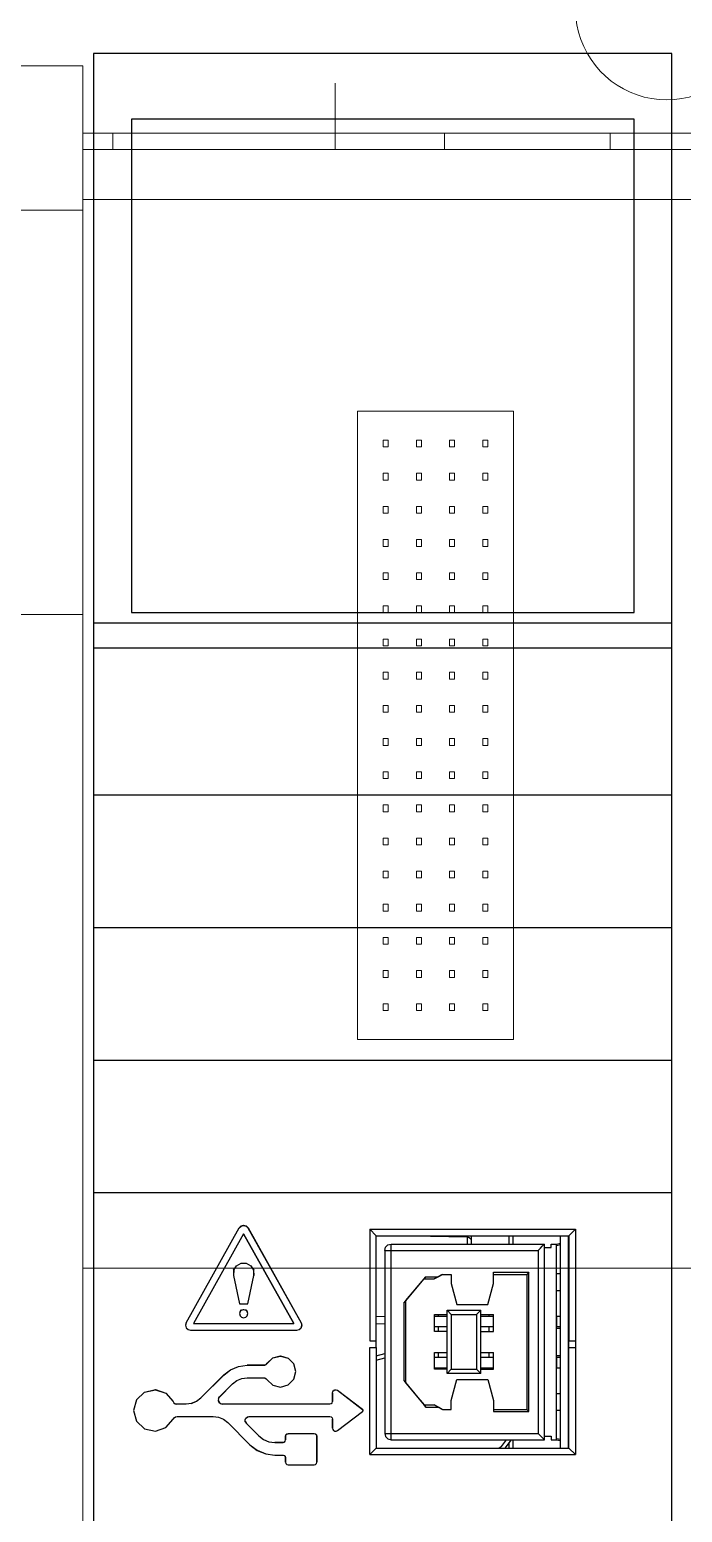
# Model space of a CAD drawing. Header units: millimetres. Extents: x 0 to 3780, y 0 to 2673.
# Drawn here: x 1346 to 1385.4, y 608.8 to 698.3 of the extents above; entities that cross this region are included whole.
import ezdxf

# ---------------------------------------------------------------- set-up
doc = ezdxf.new("R2010")
doc.units = ezdxf.units.MM
for name, color, linetype, lineweight in [('AM_0', 7, 'Continuous', 5), ('AM_9', 6, 'Continuous', 5), ('EPLAN102', 7, 'Continuous', 5)]:
    doc.layers.add(name, color=color, linetype=linetype, lineweight=lineweight)

msp = doc.modelspace()

# ---------------------------------------------------------------- linework, layer by layer
at = {"layer": 'AM_0'}
for p, q in [((1349.234, 696.08), (1339.334, 696.08)), ((1349.234, 550.8), (1349.234, 696.08)), ((1364.434, 695.03), (1364.434, 692.03)), ((1349.234, 692.03), (1524.584, 692.03)), ((1349.234, 691.03), (1524.584, 691.03)), ((1524.584, 688.02), (1349.234, 688.02)), ((1349.234, 687.38), (1339.334, 687.38)), ((1375.191, 675.245), (1365.791, 675.245)), ((1365.791, 675.245), (1365.791, 637.345)), ((1375.191, 637.345), (1375.191, 675.245)), ((1367.641, 673.5), (1367.341, 673.5)), ((1367.341, 673.5), (1367.341, 673.09)), ((1367.341, 673.09), (1367.641, 673.09)), ((1367.641, 673.09), (1367.641, 673.5)), ((1369.341, 673.5), (1369.341, 673.09)), ((1369.641, 673.5), (1369.341, 673.5)), ((1369.341, 673.09), (1369.641, 673.09)), ((1369.641, 673.09), (1369.641, 673.5)), ((1371.641, 673.5), (1371.341, 673.5)), ((1371.341, 673.5), (1371.341, 673.09)), ((1371.341, 673.09), (1371.641, 673.09)), ((1371.641, 673.09), (1371.641, 673.5)), ((1373.341, 673.5), (1373.341, 673.09)), ((1373.641, 673.5), (1373.341, 673.5)), ((1373.341, 673.09), (1373.641, 673.09)), ((1373.641, 673.09), (1373.641, 673.5)), ((1367.641, 671.5), (1367.341, 671.5)), ((1367.341, 671.5), (1367.341, 671.09)), ((1367.341, 671.09), (1367.641, 671.09)), ((1367.641, 671.09), (1367.641, 671.5)), ((1369.341, 671.5), (1369.341, 671.09)), ((1369.641, 671.5), (1369.341, 671.5)), ((1369.341, 671.09), (1369.641, 671.09)), ((1369.641, 671.09), (1369.641, 671.5)), ((1371.641, 671.5), (1371.341, 671.5)), ((1371.341, 671.5), (1371.341, 671.09)), ((1371.341, 671.09), (1371.641, 671.09)), ((1371.641, 671.09), (1371.641, 671.5)), ((1373.341, 671.5), (1373.341, 671.09)), ((1373.641, 671.5), (1373.341, 671.5)), ((1373.341, 671.09), (1373.641, 671.09)), ((1373.641, 671.09), (1373.641, 671.5)), ((1367.641, 669.5), (1367.341, 669.5)), ((1367.341, 669.5), (1367.341, 669.09)), ((1367.341, 669.09), (1367.641, 669.09)), ((1367.641, 669.09), (1367.641, 669.5)), ((1369.341, 669.5), (1369.341, 669.09)), ((1369.641, 669.5), (1369.341, 669.5)), ((1369.341, 669.09), (1369.641, 669.09)), ((1369.641, 669.09), (1369.641, 669.5)), ((1371.641, 669.5), (1371.341, 669.5)), ((1371.341, 669.5), (1371.341, 669.09)), ((1371.341, 669.09), (1371.641, 669.09)), ((1371.641, 669.09), (1371.641, 669.5)), ((1373.341, 669.5), (1373.341, 669.09)), ((1373.641, 669.5), (1373.341, 669.5)), ((1373.341, 669.09), (1373.641, 669.09)), ((1373.641, 669.09), (1373.641, 669.5)), ((1367.641, 667.5), (1367.341, 667.5)), ((1367.341, 667.5), (1367.341, 667.09)), ((1367.641, 667.09), (1367.641, 667.5)), ((1369.341, 667.5), (1369.341, 667.09)), ((1369.641, 667.5), (1369.341, 667.5)), ((1369.641, 667.09), (1369.641, 667.5)), ((1371.641, 667.5), (1371.341, 667.5)), ((1371.341, 667.5), (1371.341, 667.09)), ((1371.641, 667.09), (1371.641, 667.5)), ((1373.341, 667.5), (1373.341, 667.09)), ((1373.641, 667.5), (1373.341, 667.5)), ((1373.641, 667.09), (1373.641, 667.5)), ((1367.341, 667.09), (1367.641, 667.09)), ((1369.341, 667.09), (1369.641, 667.09)), ((1371.341, 667.09), (1371.641, 667.09)), ((1373.341, 667.09), (1373.641, 667.09)), ((1367.641, 665.5), (1367.341, 665.5)), ((1367.341, 665.5), (1367.341, 665.09)), ((1367.641, 665.09), (1367.641, 665.5)), ((1369.341, 665.5), (1369.341, 665.09)), ((1369.641, 665.5), (1369.341, 665.5)), ((1369.641, 665.09), (1369.641, 665.5)), ((1371.641, 665.5), (1371.341, 665.5)), ((1371.341, 665.5), (1371.341, 665.09)), ((1371.641, 665.09), (1371.641, 665.5)), ((1373.341, 665.5), (1373.341, 665.09)), ((1373.641, 665.5), (1373.341, 665.5)), ((1373.641, 665.09), (1373.641, 665.5)), ((1367.341, 665.09), (1367.641, 665.09)), ((1369.341, 665.09), (1369.641, 665.09)), ((1371.341, 665.09), (1371.641, 665.09)), ((1373.341, 665.09), (1373.641, 665.09)), ((1339.334, 662.99), (1349.234, 662.99)), ((1367.641, 663.5), (1367.341, 663.5)), ((1367.341, 663.5), (1367.341, 663.09)), ((1367.341, 663.09), (1367.641, 663.09)), ((1367.641, 663.09), (1367.641, 663.5)), ((1369.341, 663.5), (1369.341, 663.09)), ((1369.641, 663.5), (1369.341, 663.5)), ((1369.341, 663.09), (1369.641, 663.09)), ((1369.641, 663.09), (1369.641, 663.5)), ((1371.641, 663.5), (1371.341, 663.5)), ((1371.341, 663.5), (1371.341, 663.09)), ((1371.341, 663.09), (1371.641, 663.09)), ((1371.641, 663.09), (1371.641, 663.5)), ((1373.341, 663.5), (1373.341, 663.09)), ((1373.641, 663.5), (1373.341, 663.5)), ((1373.341, 663.09), (1373.641, 663.09)), ((1373.641, 663.09), (1373.641, 663.5)), ((1367.641, 661.5), (1367.341, 661.5)), ((1367.341, 661.5), (1367.341, 661.09)), ((1367.341, 661.09), (1367.641, 661.09)), ((1367.641, 661.09), (1367.641, 661.5)), ((1369.341, 661.5), (1369.341, 661.09)), ((1369.641, 661.5), (1369.341, 661.5)), ((1369.341, 661.09), (1369.641, 661.09)), ((1369.641, 661.09), (1369.641, 661.5)), ((1371.641, 661.5), (1371.341, 661.5)), ((1371.341, 661.5), (1371.341, 661.09)), ((1371.341, 661.09), (1371.641, 661.09)), ((1371.641, 661.09), (1371.641, 661.5)), ((1373.341, 661.5), (1373.341, 661.09)), ((1373.641, 661.5), (1373.341, 661.5)), ((1373.341, 661.09), (1373.641, 661.09)), ((1373.641, 661.09), (1373.641, 661.5)), ((1367.641, 659.5), (1367.341, 659.5)), ((1367.341, 659.5), (1367.341, 659.09)), ((1367.641, 659.09), (1367.641, 659.5)), ((1369.341, 659.5), (1369.341, 659.09)), ((1369.641, 659.5), (1369.341, 659.5)), ((1369.641, 659.09), (1369.641, 659.5)), ((1371.641, 659.5), (1371.341, 659.5)), ((1371.341, 659.5), (1371.341, 659.09)), ((1371.641, 659.09), (1371.641, 659.5)), ((1373.341, 659.5), (1373.341, 659.09)), ((1373.641, 659.5), (1373.341, 659.5)), ((1373.641, 659.09), (1373.641, 659.5)), ((1367.341, 659.09), (1367.641, 659.09)), ((1369.341, 659.09), (1369.641, 659.09)), ((1371.341, 659.09), (1371.641, 659.09)), ((1373.341, 659.09), (1373.641, 659.09)), ((1367.641, 657.5), (1367.341, 657.5)), ((1367.341, 657.5), (1367.341, 657.09)), ((1367.641, 657.09), (1367.641, 657.5)), ((1369.341, 657.5), (1369.341, 657.09)), ((1369.641, 657.5), (1369.341, 657.5)), ((1369.641, 657.09), (1369.641, 657.5)), ((1371.641, 657.5), (1371.341, 657.5)), ((1371.341, 657.5), (1371.341, 657.09)), ((1371.641, 657.09), (1371.641, 657.5)), ((1373.341, 657.5), (1373.341, 657.09)), ((1373.641, 657.5), (1373.341, 657.5)), ((1373.641, 657.09), (1373.641, 657.5)), ((1367.341, 657.09), (1367.641, 657.09)), ((1369.341, 657.09), (1369.641, 657.09)), ((1371.341, 657.09), (1371.641, 657.09)), ((1373.341, 657.09), (1373.641, 657.09)), ((1367.641, 655.5), (1367.341, 655.5)), ((1367.341, 655.5), (1367.341, 655.09)), ((1367.341, 655.09), (1367.641, 655.09)), ((1367.641, 655.09), (1367.641, 655.5)), ((1369.341, 655.5), (1369.341, 655.09)), ((1369.641, 655.5), (1369.341, 655.5)), ((1369.341, 655.09), (1369.641, 655.09)), ((1369.641, 655.09), (1369.641, 655.5)), ((1371.641, 655.5), (1371.341, 655.5)), ((1371.341, 655.5), (1371.341, 655.09)), ((1371.341, 655.09), (1371.641, 655.09)), ((1371.641, 655.09), (1371.641, 655.5)), ((1373.341, 655.5), (1373.341, 655.09)), ((1373.641, 655.5), (1373.341, 655.5)), ((1373.341, 655.09), (1373.641, 655.09)), ((1373.641, 655.09), (1373.641, 655.5)), ((1367.641, 653.5), (1367.341, 653.5)), ((1367.341, 653.5), (1367.341, 653.09)), ((1367.341, 653.09), (1367.641, 653.09)), ((1367.641, 653.09), (1367.641, 653.5)), ((1369.341, 653.5), (1369.341, 653.09)), ((1369.641, 653.5), (1369.341, 653.5)), ((1369.341, 653.09), (1369.641, 653.09)), ((1369.641, 653.09), (1369.641, 653.5)), ((1371.641, 653.5), (1371.341, 653.5)), ((1371.341, 653.5), (1371.341, 653.09)), ((1371.341, 653.09), (1371.641, 653.09)), ((1371.641, 653.09), (1371.641, 653.5)), ((1373.341, 653.5), (1373.341, 653.09)), ((1373.641, 653.5), (1373.341, 653.5)), ((1373.341, 653.09), (1373.641, 653.09)), ((1373.641, 653.09), (1373.641, 653.5)), ((1367.641, 651.5), (1367.341, 651.5)), ((1367.341, 651.5), (1367.341, 651.09)), ((1367.641, 651.09), (1367.641, 651.5)), ((1369.341, 651.5), (1369.341, 651.09)), ((1369.641, 651.5), (1369.341, 651.5)), ((1369.641, 651.09), (1369.641, 651.5)), ((1371.641, 651.5), (1371.341, 651.5)), ((1371.341, 651.5), (1371.341, 651.09)), ((1371.641, 651.09), (1371.641, 651.5)), ((1373.341, 651.5), (1373.341, 651.09)), ((1373.641, 651.5), (1373.341, 651.5)), ((1373.641, 651.09), (1373.641, 651.5)), ((1367.341, 651.09), (1367.641, 651.09)), ((1369.341, 651.09), (1369.641, 651.09)), ((1371.341, 651.09), (1371.641, 651.09)), ((1373.341, 651.09), (1373.641, 651.09)), ((1367.641, 649.5), (1367.341, 649.5)), ((1367.341, 649.5), (1367.341, 649.09)), ((1367.641, 649.09), (1367.641, 649.5)), ((1369.341, 649.5), (1369.341, 649.09)), ((1369.641, 649.5), (1369.341, 649.5)), ((1369.641, 649.09), (1369.641, 649.5)), ((1371.641, 649.5), (1371.341, 649.5)), ((1371.341, 649.5), (1371.341, 649.09)), ((1371.641, 649.09), (1371.641, 649.5)), ((1373.341, 649.5), (1373.341, 649.09)), ((1373.641, 649.5), (1373.341, 649.5)), ((1373.641, 649.09), (1373.641, 649.5)), ((1367.341, 649.09), (1367.641, 649.09)), ((1369.341, 649.09), (1369.641, 649.09)), ((1371.341, 649.09), (1371.641, 649.09)), ((1373.341, 649.09), (1373.641, 649.09)), ((1367.641, 647.5), (1367.341, 647.5)), ((1367.341, 647.5), (1367.341, 647.09)), ((1367.341, 647.09), (1367.641, 647.09)), ((1367.641, 647.09), (1367.641, 647.5)), ((1369.341, 647.5), (1369.341, 647.09)), ((1369.641, 647.5), (1369.341, 647.5)), ((1369.341, 647.09), (1369.641, 647.09)), ((1369.641, 647.09), (1369.641, 647.5)), ((1371.641, 647.5), (1371.341, 647.5)), ((1371.341, 647.5), (1371.341, 647.09)), ((1371.341, 647.09), (1371.641, 647.09)), ((1371.641, 647.09), (1371.641, 647.5)), ((1373.341, 647.5), (1373.341, 647.09)), ((1373.641, 647.5), (1373.341, 647.5)), ((1373.341, 647.09), (1373.641, 647.09)), ((1373.641, 647.09), (1373.641, 647.5)), ((1367.641, 645.5), (1367.341, 645.5)), ((1367.341, 645.5), (1367.341, 645.09)), ((1367.341, 645.09), (1367.641, 645.09)), ((1367.641, 645.09), (1367.641, 645.5)), ((1369.341, 645.5), (1369.341, 645.09)), ((1369.641, 645.5), (1369.341, 645.5)), ((1369.341, 645.09), (1369.641, 645.09)), ((1369.641, 645.09), (1369.641, 645.5)), ((1371.641, 645.5), (1371.341, 645.5)), ((1371.341, 645.5), (1371.341, 645.09)), ((1371.341, 645.09), (1371.641, 645.09)), ((1371.641, 645.09), (1371.641, 645.5)), ((1373.341, 645.5), (1373.341, 645.09)), ((1373.641, 645.5), (1373.341, 645.5)), ((1373.341, 645.09), (1373.641, 645.09)), ((1373.641, 645.09), (1373.641, 645.5)), ((1367.641, 643.5), (1367.341, 643.5)), ((1367.341, 643.5), (1367.341, 643.09)), ((1367.641, 643.09), (1367.641, 643.5)), ((1369.341, 643.5), (1369.341, 643.09)), ((1369.641, 643.5), (1369.341, 643.5)), ((1369.641, 643.09), (1369.641, 643.5)), ((1371.641, 643.5), (1371.341, 643.5)), ((1371.341, 643.5), (1371.341, 643.09)), ((1371.641, 643.09), (1371.641, 643.5)), ((1373.341, 643.5), (1373.341, 643.09)), ((1373.641, 643.5), (1373.341, 643.5)), ((1373.641, 643.09), (1373.641, 643.5)), ((1367.341, 643.09), (1367.641, 643.09)), ((1369.341, 643.09), (1369.641, 643.09)), ((1371.341, 643.09), (1371.641, 643.09)), ((1373.341, 643.09), (1373.641, 643.09)), ((1367.641, 641.5), (1367.341, 641.5)), ((1367.341, 641.5), (1367.341, 641.09)), ((1367.641, 641.09), (1367.641, 641.5)), ((1369.341, 641.5), (1369.341, 641.09)), ((1369.641, 641.5), (1369.341, 641.5)), ((1369.641, 641.09), (1369.641, 641.5)), ((1371.341, 641.5), (1371.341, 641.09)), ((1371.641, 641.5), (1371.341, 641.5)), ((1371.641, 641.09), (1371.641, 641.5)), ((1373.641, 641.5), (1373.341, 641.5)), ((1373.341, 641.5), (1373.341, 641.09)), ((1373.641, 641.09), (1373.641, 641.5)), ((1367.341, 641.09), (1367.641, 641.09)), ((1369.341, 641.09), (1369.641, 641.09)), ((1371.341, 641.09), (1371.641, 641.09)), ((1373.341, 641.09), (1373.641, 641.09)), ((1367.341, 639.5), (1367.341, 639.09)), ((1367.641, 639.5), (1367.341, 639.5)), ((1367.341, 639.09), (1367.641, 639.09)), ((1367.641, 639.09), (1367.641, 639.5)), ((1369.641, 639.5), (1369.341, 639.5)), ((1369.341, 639.5), (1369.341, 639.09)), ((1369.341, 639.09), (1369.641, 639.09)), ((1369.641, 639.09), (1369.641, 639.5)), ((1371.341, 639.5), (1371.341, 639.09)), ((1371.641, 639.5), (1371.341, 639.5)), ((1371.341, 639.09), (1371.641, 639.09)), ((1371.641, 639.09), (1371.641, 639.5)), ((1373.341, 639.5), (1373.341, 639.09)), ((1373.641, 639.5), (1373.341, 639.5)), ((1373.341, 639.09), (1373.641, 639.09)), ((1373.641, 639.09), (1373.641, 639.5)), ((1365.791, 637.345), (1375.191, 637.345)), ((1349.234, 623.55), (1524.584, 623.55))]:
    msp.add_line(p, q, dxfattribs=at)
msp.add_arc((1384.434, 699.53), 5.5, 120, 60, dxfattribs=at)
at = {"layer": 'AM_9', "ltscale": 2}
for p, q in [((1351.034, 691.03), (1351.034, 692.03)), ((1364.434, 692.03), (1364.434, 691.03)), ((1371.034, 691.03), (1371.034, 692.03)), ((1381.034, 691.03), (1381.034, 692.03))]:
    msp.add_line(p, q, dxfattribs=at)
at = {"layer": 'EPLAN102', "lineweight": 25, "ltscale": 36}
for p, q in [((1349.877, 662.479), (1384.753, 662.479)), ((1349.877, 660.979), (1384.753, 660.979)), ((1349.877, 652.109), (1384.753, 652.109)), ((1349.877, 644.109), (1384.753, 644.109)), ((1349.877, 636.109), (1384.753, 636.109)), ((1349.877, 628.109), (1384.753, 628.109)), ((1358.77, 626.097), (1358.924, 626.139)), ((1358.772, 626.093), (1358.924, 626.135)), ((1358.924, 626.139), (1359.078, 626.097)), ((1358.924, 626.135), (1359.075, 626.093)), ((1355.462, 620.255), (1358.662, 625.981)), ((1358.662, 625.981), (1358.772, 626.093)), ((1359.075, 626.093), (1359.185, 625.981)), ((1359.078, 626.097), (1359.189, 625.983)), ((1359.189, 625.983), (1362.389, 620.257)), ((1366.527, 625.905), (1366.527, 619.172)), ((1369.091, 625.511), (1372.411, 625.437)), ((1372.411, 625.437), (1372.411, 625.006)), ((1372.532, 625.404), (1372.62, 625.322)), ((1372.62, 625.322), (1372.652, 625.212)), ((1374.911, 625.511), (1374.911, 625.005)), ((1375.152, 625.511), (1375.152, 625.005)), ((1375.152, 625.511), (1375.152, 625.005)), ((1378.486, 625.512), (1378.486, 612.698)), ((1378.534, 625.512), (1378.927, 625.905)), ((1378.927, 625.905), (1378.927, 612.305)), ((1367.431, 624.624), (1367.482, 624.814)), ((1367.431, 624.624), (1376.676, 624.624)), ((1367.482, 624.814), (1367.621, 624.954)), ((1367.621, 624.954), (1367.812, 625.005)), ((1367.812, 625.005), (1377.057, 625.005)), ((1367.812, 613.204), (1367.812, 625.005)), ((1370.258, 625.005), (1370.677, 625.005)), ((1372.181, 625.006), (1372.943, 625.006)), ((1376.676, 624.624), (1376.818, 624.765)), ((1376.818, 624.765), (1376.931, 624.878)), ((1376.931, 624.878), (1377.029, 624.976)), ((1377.029, 624.976), (1377.057, 625.005)), ((1377.057, 613.204), (1377.057, 625.005)), ((1377.057, 624.801), (1377.471, 624.801)), ((1377.781, 625.005), (1378.023, 625.057)), ((1377.781, 613.204), (1377.781, 625.005)), ((1377.781, 624.928), (1378.023, 624.98)), ((1358.318, 623.425), (1358.485, 623.696)), ((1358.322, 623.423), (1358.488, 623.693)), ((1358.485, 623.696), (1358.764, 623.852)), ((1358.488, 623.693), (1358.765, 623.848)), ((1358.764, 623.852), (1359.083, 623.852)), ((1358.765, 623.848), (1359.082, 623.848)), ((1359.082, 623.848), (1359.359, 623.693)), ((1359.083, 623.852), (1359.362, 623.696)), ((1359.359, 623.693), (1359.525, 623.423)), ((1359.362, 623.696), (1359.529, 623.425)), ((1358.304, 623.106), (1358.309, 623.107)), ((1359.177, 621.405), (1359.543, 623.106)), ((1368.574, 621.442), (1369.913, 623.036)), ((1368.701, 621.593), (1369.913, 623.036)), ((1369.564, 622.62), (1369.807, 622.909)), ((1369.913, 623.036), (1370.648, 623.036)), ((1370.648, 623.036), (1370.911, 623.176)), ((1370.911, 623.176), (1371.444, 623.176)), ((1373.641, 621.365), (1373.984, 622.635)), ((1373.984, 623.303), (1376.118, 623.303)), ((1373.984, 622.635), (1373.984, 623.303)), ((1373.984, 623.176), (1375.991, 623.176)), ((1377.781, 623.227), (1378.023, 623.227)), ((1377.781, 622.211), (1378.023, 622.211)), ((1358.669, 620.809), (1358.674, 620.809)), ((1358.674, 621.409), (1359.174, 621.409)), ((1358.703, 620.936), (1358.796, 621.029)), ((1358.707, 620.934), (1358.799, 621.025)), ((1358.796, 621.029), (1358.924, 621.063)), ((1358.799, 621.025), (1358.924, 621.059)), ((1358.924, 621.063), (1359.051, 621.029)), ((1358.924, 621.059), (1359.049, 621.025)), ((1359.049, 621.025), (1359.14, 620.934)), ((1359.051, 621.029), (1359.144, 620.936)), ((1359.174, 620.809), (1359.178, 620.809)), ((1368.701, 616.615), (1368.701, 621.593)), ((1370.428, 620.755), (1371.19, 620.755)), ((1370.682, 620.666), (1370.682, 620.755)), ((1371.444, 620.755), (1372.968, 620.755)), ((1371.787, 621.365), (1373.641, 621.365)), ((1372.968, 620.755), (1373.222, 621.009)), ((1373.222, 617.199), (1373.222, 621.009)), ((1373.222, 620.755), (1373.984, 620.755)), ((1373.73, 620.666), (1373.73, 620.755)), ((1373.984, 619.739), (1373.984, 620.755)), ((1355.461, 619.955), (1355.572, 619.845)), ((1355.465, 619.957), (1355.575, 619.849)), ((1355.572, 619.845), (1355.724, 619.805)), ((1355.894, 620.209), (1355.902, 620.213)), ((1358.703, 620.682), (1358.796, 620.589)), ((1358.707, 620.684), (1358.799, 620.592)), ((1358.796, 620.589), (1358.924, 620.555)), ((1358.799, 620.592), (1358.924, 620.559)), ((1358.924, 620.559), (1359.049, 620.592)), ((1358.924, 620.555), (1359.051, 620.589)), ((1359.049, 620.592), (1359.14, 620.684)), ((1359.051, 620.589), (1359.144, 620.682)), ((1361.946, 620.213), (1361.953, 620.209)), ((1362.124, 619.809), (1362.273, 619.849)), ((1362.273, 619.849), (1362.382, 619.957)), ((1362.275, 619.845), (1362.386, 619.955)), ((1362.382, 619.957), (1362.424, 620.106)), ((1366.922, 620.642), (1367.431, 620.653)), ((1366.922, 620.2), (1367.431, 620.211)), ((1370.428, 620.666), (1371.19, 620.666)), ((1370.428, 620.031), (1371.19, 620.031)), ((1370.682, 619.739), (1370.682, 620.031)), ((1373.222, 620.666), (1373.984, 620.666)), ((1373.222, 620.031), (1373.984, 620.031)), ((1373.73, 619.739), (1373.73, 620.031)), ((1377.781, 620.666), (1378.023, 620.666)), ((1377.781, 619.925), (1378.023, 619.925)), ((1378.023, 620.031), (1378.023, 620.666)), ((1378.023, 615.998), (1378.023, 619.925)), ((1355.724, 619.809), (1362.124, 619.809)), ((1366.527, 619.172), (1366.922, 619.172)), ((1366.922, 618.772), (1366.922, 619.172)), ((1373.222, 619.739), (1373.984, 619.739)), ((1378.532, 618.772), (1378.532, 619.172)), ((1360.336, 617.809), (1360.684, 618.139)), ((1360.682, 618.143), (1361.15, 618.257)), ((1360.684, 618.139), (1361.15, 618.253)), ((1361.15, 618.257), (1361.614, 618.125)), ((1361.15, 618.253), (1361.611, 618.122)), ((1361.611, 618.122), (1361.948, 617.779)), ((1361.614, 618.125), (1361.951, 617.781)), ((1366.922, 618.263), (1367.431, 618.399)), ((1366.922, 618.006), (1367.431, 618.143)), ((1370.428, 618.469), (1371.19, 618.469)), ((1370.428, 618.177), (1371.19, 618.177)), ((1370.682, 618.177), (1370.682, 618.469)), ((1373.222, 618.469), (1373.984, 618.469)), ((1373.222, 618.177), (1373.984, 618.177)), ((1373.73, 618.177), (1373.73, 618.469)), ((1373.984, 617.453), (1373.984, 618.469)), ((1377.781, 618.284), (1378.023, 618.284)), ((1377.781, 618.177), (1378.023, 618.177)), ((1378.023, 617.542), (1378.023, 618.177)), ((1357.723, 617.105), (1358.137, 617.423)), ((1358.135, 617.426), (1358.619, 617.627)), ((1358.137, 617.423), (1358.62, 617.622)), ((1358.619, 617.627), (1359.137, 617.695)), ((1358.62, 617.622), (1359.137, 617.691)), ((1360.205, 617.709), (1360.277, 617.749)), ((1360.206, 617.705), (1360.28, 617.746)), ((1360.277, 617.749), (1360.332, 617.811)), ((1360.28, 617.746), (1360.336, 617.809)), ((1370.428, 617.542), (1371.19, 617.542)), ((1370.682, 617.453), (1370.682, 617.542)), ((1371.19, 617.199), (1371.444, 617.453)), ((1373.222, 617.542), (1373.984, 617.542)), ((1373.222, 617.453), (1373.984, 617.453)), ((1373.73, 617.453), (1373.73, 617.542)), ((1356.339, 615.721), (1357.723, 617.105)), ((1357.464, 615.778), (1358.257, 616.571)), ((1358.257, 616.571), (1358.514, 616.769)), ((1358.512, 616.773), (1358.814, 616.898)), ((1358.514, 616.769), (1358.815, 616.894)), ((1358.814, 616.898), (1359.137, 616.941)), ((1358.815, 616.894), (1359.137, 616.936)), ((1359.137, 616.941), (1360.123, 616.941)), ((1360.123, 616.941), (1360.206, 616.926)), ((1360.205, 616.922), (1360.277, 616.882)), ((1360.206, 616.926), (1360.28, 616.885)), ((1360.277, 616.882), (1360.332, 616.82)), ((1360.28, 616.885), (1360.336, 616.822)), ((1360.336, 616.822), (1360.684, 616.492)), ((1360.682, 616.489), (1361.15, 616.374)), ((1360.684, 616.492), (1361.15, 616.378)), ((1361.15, 616.378), (1361.611, 616.509)), ((1361.15, 616.374), (1361.614, 616.506)), ((1361.611, 616.509), (1361.948, 616.852)), ((1361.614, 616.506), (1361.951, 616.85)), ((1368.701, 616.615), (1369.913, 615.172)), ((1371.787, 616.844), (1373.641, 616.844)), ((1373.641, 616.844), (1373.984, 615.574)), ((1352.457, 615.618), (1352.944, 616.079)), ((1352.461, 615.616), (1352.946, 616.076)), ((1352.944, 616.079), (1353.598, 616.224)), ((1352.946, 616.076), (1353.598, 616.22)), ((1353.598, 616.224), (1354.234, 616.011)), ((1353.598, 616.22), (1354.232, 616.008)), ((1354.232, 616.008), (1354.665, 615.499)), ((1354.234, 616.011), (1354.669, 615.501)), ((1354.669, 615.501), (1354.723, 615.426)), ((1354.721, 615.423), (1354.8, 615.372)), ((1354.723, 615.426), (1354.801, 615.376)), ((1354.8, 615.372), (1354.892, 615.355)), ((1354.801, 615.376), (1354.892, 615.359)), ((1355.778, 615.401), (1356.078, 615.526)), ((1355.779, 615.397), (1356.08, 615.522)), ((1356.078, 615.526), (1356.336, 615.724)), ((1357.399, 615.682), (1357.46, 615.781)), ((1357.404, 615.681), (1357.464, 615.778)), ((1357.435, 615.458), (1357.524, 615.382)), ((1357.438, 615.46), (1357.526, 615.386)), ((1357.524, 615.382), (1357.637, 615.355)), ((1357.526, 615.386), (1357.637, 615.359)), ((1364.202, 615.379), (1364.257, 615.435)), ((1364.204, 615.376), (1364.261, 615.433)), ((1364.257, 615.435), (1364.278, 615.511)), ((1364.261, 615.433), (1364.282, 615.511)), ((1364.278, 616.034), (1364.278, 615.511)), ((1364.278, 615.511), (1364.282, 615.511)), ((1364.297, 616.117), (1364.349, 616.183)), ((1364.3, 616.115), (1364.352, 616.18)), ((1364.349, 616.183), (1364.425, 616.221)), ((1364.352, 616.18), (1364.426, 616.217)), ((1364.425, 616.221), (1364.51, 616.222)), ((1364.426, 616.217), (1364.509, 616.218)), ((1364.509, 616.218), (1364.584, 616.183)), ((1364.51, 616.222), (1364.586, 616.187)), ((1364.586, 616.187), (1366.083, 615.038)), ((1369.56, 615.593), (1369.807, 615.299)), ((1377.781, 615.998), (1378.023, 615.998)), ((1378.023, 612.698), (1378.023, 615.998)), ((1354.669, 614.443), (1354.729, 614.526)), ((1354.726, 614.529), (1354.814, 614.585)), ((1354.729, 614.526), (1354.816, 614.581)), ((1354.814, 614.585), (1354.917, 614.605)), ((1354.816, 614.581), (1354.917, 614.6)), ((1354.917, 614.605), (1357.08, 614.605)), ((1357.08, 614.605), (1357.404, 614.562)), ((1357.403, 614.558), (1357.703, 614.433)), ((1357.404, 614.562), (1357.705, 614.437)), ((1359.06, 614.502), (1359.149, 614.577)), ((1359.063, 614.499), (1359.151, 614.573)), ((1359.149, 614.577), (1359.262, 614.605)), ((1359.151, 614.573), (1359.262, 614.6)), ((1359.262, 614.605), (1364.126, 614.605)), ((1364.126, 614.605), (1364.204, 614.584)), ((1364.202, 614.58), (1364.257, 614.524)), ((1364.204, 614.584), (1364.261, 614.527)), ((1364.257, 614.524), (1364.278, 614.448)), ((1364.261, 614.527), (1364.282, 614.448)), ((1364.587, 613.757), (1366.083, 614.906)), ((1366.083, 615.038), (1366.107, 615.009)), ((1366.083, 614.906), (1366.107, 614.935)), ((1366.103, 615.007), (1366.103, 614.937)), ((1366.107, 615.009), (1366.107, 614.935)), ((1369.913, 615.172), (1370.648, 615.172)), ((1370.648, 615.172), (1370.911, 615.033)), ((1370.911, 615.033), (1371.444, 615.033)), ((1373.984, 615.033), (1375.991, 615.033)), ((1377.781, 614.982), (1378.023, 614.982)), ((1352.457, 614.325), (1352.944, 613.864)), ((1352.461, 614.328), (1352.946, 613.868)), ((1352.944, 613.864), (1353.598, 613.719)), ((1352.946, 613.868), (1353.598, 613.723)), ((1353.598, 613.723), (1354.232, 613.936)), ((1353.598, 613.719), (1354.234, 613.932)), ((1354.232, 613.936), (1354.666, 614.444)), ((1354.234, 613.932), (1354.669, 614.443)), ((1357.703, 614.433), (1357.961, 614.235)), ((1357.705, 614.437), (1357.964, 614.239)), ((1357.964, 614.239), (1359.301, 612.902)), ((1359.024, 614.277), (1359.085, 614.178)), ((1359.029, 614.279), (1359.089, 614.181)), ((1359.089, 614.181), (1359.835, 613.435)), ((1364.297, 613.827), (1364.349, 613.76)), ((1364.3, 613.829), (1364.352, 613.764)), ((1364.349, 613.76), (1364.425, 613.723)), ((1364.352, 613.764), (1364.426, 613.727)), ((1364.425, 613.723), (1364.51, 613.722)), ((1364.426, 613.727), (1364.509, 613.726)), ((1364.509, 613.726), (1364.584, 613.761)), ((1364.51, 613.722), (1364.587, 613.757)), ((1367.431, 613.585), (1376.676, 613.585)), ((1359.301, 612.902), (1359.741, 612.564)), ((1359.835, 613.435), (1360.118, 613.217)), ((1360.116, 613.213), (1360.448, 613.076)), ((1360.118, 613.217), (1360.449, 613.08)), ((1360.448, 613.076), (1360.803, 613.029)), ((1360.449, 613.08), (1360.803, 613.034)), ((1361.375, 613.054), (1361.431, 613.11)), ((1361.377, 613.05), (1361.434, 613.107)), ((1361.431, 613.11), (1361.451, 613.186)), ((1361.434, 613.107), (1361.455, 613.186)), ((1361.451, 613.409), (1361.451, 613.186)), ((1361.451, 613.186), (1361.455, 613.186)), ((1361.472, 613.49), (1361.531, 613.548)), ((1361.476, 613.487), (1361.533, 613.545)), ((1361.531, 613.548), (1361.611, 613.57)), ((1361.533, 613.545), (1361.611, 613.566)), ((1363.252, 613.545), (1363.309, 613.487)), ((1363.254, 613.548), (1363.313, 613.49)), ((1363.309, 613.487), (1363.33, 613.409)), ((1363.313, 613.49), (1363.335, 613.409)), ((1367.482, 613.394), (1367.621, 613.255)), ((1367.621, 613.255), (1367.812, 613.204)), ((1367.812, 613.204), (1377.057, 613.204)), ((1370.258, 613.204), (1370.677, 613.204)), ((1372.181, 613.203), (1372.943, 613.203)), ((1374.286, 612.698), (1374.465, 612.791)), ((1374.465, 612.791), (1374.781, 613.204)), ((1374.692, 612.698), (1375.012, 613.115)), ((1374.911, 612.983), (1374.911, 612.698)), ((1375.152, 613.204), (1375.152, 612.698)), ((1375.152, 613.204), (1375.152, 612.698)), ((1376.818, 613.443), (1376.931, 613.33)), ((1376.931, 613.33), (1377.029, 613.232)), ((1377.029, 613.232), (1377.057, 613.204)), ((1377.057, 613.407), (1377.471, 613.407)), ((1377.781, 613.28), (1378.023, 613.228)), ((1377.781, 613.204), (1378.023, 613.152)), ((1378.023, 613.152), (1378.023, 613.228)), ((1378.534, 612.698), (1378.927, 612.305)), ((1359.739, 612.56), (1360.252, 612.347)), ((1359.741, 612.564), (1360.253, 612.352)), ((1360.252, 612.347), (1360.803, 612.275)), ((1360.253, 612.352), (1360.803, 612.279)), ((1360.803, 612.279), (1361.299, 612.279)), ((1361.299, 612.279), (1361.377, 612.258)), ((1361.375, 612.255), (1361.431, 612.199)), ((1361.377, 612.258), (1361.434, 612.201)), ((1361.431, 612.199), (1361.451, 612.123)), ((1361.434, 612.201), (1361.455, 612.123)), ((1363.309, 611.769), (1363.33, 611.847)), ((1363.313, 611.767), (1363.335, 611.847)), ((1361.472, 611.766), (1361.531, 611.708)), ((1361.476, 611.769), (1361.533, 611.711)), ((1361.531, 611.708), (1361.612, 611.686)), ((1361.533, 611.711), (1361.612, 611.691)), ((1361.612, 611.691), (1363.174, 611.691)), ((1363.174, 611.691), (1363.252, 611.711)), ((1363.252, 611.711), (1363.309, 611.769)), ((1363.254, 611.708), (1363.313, 611.767))]:
    msp.add_line(p, q, dxfattribs=at)
for points in [[(1349.877, 551.027), (1384.753, 551.027), (1384.753, 696.827), (1349.877, 696.827)], [(1352.156, 663.103), (1382.474, 663.103), (1382.474, 692.873), (1352.156, 692.873)]]:
    msp.add_lwpolyline(points, close=True, dxfattribs=at)
for points in [[(1355.462, 620.255), (1355.458, 620.257), (1358.658, 625.983)], [(1358.924, 625.63), (1355.894, 620.209), (1361.953, 620.209)], [(1358.924, 625.621), (1355.902, 620.213), (1361.946, 620.213)], [(1358.662, 625.981), (1358.658, 625.983), (1358.77, 626.097)], [(1361.946, 620.213), (1358.924, 625.621), (1358.924, 625.63), (1361.953, 620.209)], [(1359.189, 625.983), (1359.185, 625.981), (1362.386, 620.255)], [(1366.92, 625.511), (1366.527, 625.905), (1378.927, 625.905)], [(1366.922, 619.172), (1366.92, 625.511), (1378.534, 625.512)], [(1372.412, 625.511), (1372.411, 625.437), (1372.532, 625.404)], [(1372.652, 625.511), (1372.652, 625.378), (1372.652, 625.212), (1372.652, 625.006)], [(1378.023, 619.925), (1378.023, 623.227), (1378.023, 625.512)], [(1378.534, 625.512), (1378.532, 619.172), (1378.927, 619.172)], [(1367.431, 624.624), (1367.431, 613.585), (1367.482, 613.394)], [(1376.676, 624.624), (1376.676, 613.585), (1376.818, 613.443)], [(1377.471, 624.801), (1377.471, 625.005), (1377.781, 625.005)], [(1358.318, 623.425), (1358.304, 623.106), (1358.67, 621.405)], [(1358.322, 623.423), (1358.309, 623.107), (1358.674, 621.409)], [(1359.525, 623.423), (1359.539, 623.107), (1359.543, 623.106), (1359.529, 623.425)], [(1359.177, 621.405), (1359.174, 621.409), (1359.539, 623.107)], [(1369.913, 623.036), (1369.807, 622.909), (1370.409, 622.909)], [(1370.899, 623.17), (1370.409, 622.909), (1370.648, 623.036)], [(1371.444, 623.176), (1371.444, 622.635), (1371.787, 621.365)], [(1375.991, 623.176), (1375.991, 615.033), (1376.118, 614.906), (1376.118, 623.303), (1375.991, 623.176)], [(1358.703, 620.936), (1358.669, 620.809), (1358.703, 620.682)], [(1358.674, 621.409), (1358.67, 621.405), (1359.177, 621.405)], [(1358.707, 620.934), (1358.674, 620.809), (1358.707, 620.684)], [(1359.14, 620.684), (1359.174, 620.809), (1359.14, 620.934)], [(1359.144, 620.682), (1359.178, 620.809), (1359.144, 620.936)], [(1368.574, 621.442), (1368.574, 616.766), (1369.913, 615.172)], [(1371.19, 619.739), (1370.428, 619.739), (1370.428, 620.755)], [(1371.444, 620.755), (1371.19, 621.009), (1373.222, 621.009)], [(1373.222, 617.199), (1371.19, 617.199), (1371.19, 621.009)], [(1371.444, 620.755), (1371.444, 617.453), (1372.968, 617.453)], [(1372.968, 620.755), (1372.968, 617.453), (1373.222, 617.199)], [(1355.458, 620.257), (1355.419, 620.106), (1355.461, 619.955)], [(1355.462, 620.255), (1355.424, 620.106), (1355.465, 619.957)], [(1355.575, 619.849), (1355.724, 619.809), (1355.724, 619.805), (1362.124, 619.805)], [(1362.124, 619.809), (1362.124, 619.805), (1362.275, 619.845)], [(1362.389, 620.257), (1362.428, 620.106), (1362.386, 619.955)], [(1362.389, 620.257), (1362.386, 620.255), (1362.424, 620.106)], [(1377.781, 620.666), (1377.781, 620.031), (1378.023, 620.031)], [(1360.336, 617.809), (1360.332, 617.811), (1360.682, 618.143)], [(1366.527, 612.305), (1366.527, 618.772), (1366.922, 618.772)], [(1366.922, 618.772), (1366.92, 612.698), (1378.534, 612.698)], [(1371.19, 617.453), (1370.428, 617.453), (1370.428, 618.469)], [(1377.781, 618.177), (1377.781, 617.542), (1378.023, 617.542)], [(1378.534, 612.698), (1378.532, 618.772), (1378.927, 618.772)], [(1357.723, 617.105), (1357.72, 617.108), (1358.135, 617.426)], [(1360.123, 617.691), (1359.137, 617.691), (1359.137, 617.695), (1360.123, 617.695)], [(1360.206, 617.705), (1360.123, 617.691), (1360.123, 617.695), (1360.205, 617.709)], [(1361.948, 616.852), (1362.07, 617.316), (1361.948, 617.779)], [(1361.951, 616.85), (1362.075, 617.316), (1361.951, 617.781)], [(1356.08, 615.522), (1356.339, 615.721), (1356.336, 615.724), (1357.72, 617.108)], [(1357.464, 615.778), (1357.46, 615.781), (1358.253, 616.574)], [(1358.257, 616.571), (1358.253, 616.574), (1358.512, 616.773)], [(1359.137, 616.941), (1359.137, 616.936), (1360.123, 616.936)], [(1360.123, 616.941), (1360.123, 616.936), (1360.205, 616.922)], [(1360.336, 616.822), (1360.332, 616.82), (1360.682, 616.489)], [(1371.444, 615.033), (1371.444, 615.574), (1371.787, 616.844)], [(1352.457, 615.618), (1352.278, 614.972), (1352.457, 614.325)], [(1352.461, 615.616), (1352.282, 614.972), (1352.461, 614.328)], [(1354.669, 615.501), (1354.665, 615.499), (1354.721, 615.423)], [(1355.779, 615.397), (1355.455, 615.355), (1355.455, 615.359), (1355.778, 615.401)], [(1357.399, 615.682), (1357.39, 615.566), (1357.435, 615.458)], [(1357.404, 615.681), (1357.395, 615.566), (1357.438, 615.46)], [(1364.204, 615.376), (1364.126, 615.355), (1364.126, 615.359), (1364.202, 615.379)], [(1364.282, 616.034), (1364.278, 616.034), (1364.297, 616.117)], [(1364.282, 615.511), (1364.282, 616.034), (1364.3, 616.115)], [(1364.586, 616.187), (1364.584, 616.183), (1366.08, 615.035)], [(1373.984, 615.574), (1373.984, 614.906), (1376.118, 614.906)], [(1354.669, 614.443), (1354.666, 614.444), (1354.726, 614.529)], [(1355.455, 615.355), (1354.892, 615.355), (1354.892, 615.359), (1355.455, 615.359)], [(1354.917, 614.605), (1354.917, 614.6), (1357.08, 614.6)], [(1357.08, 614.605), (1357.08, 614.6), (1357.403, 614.558)], [(1364.126, 615.355), (1357.637, 615.355), (1357.637, 615.359), (1364.126, 615.359)], [(1359.024, 614.277), (1359.015, 614.394), (1359.06, 614.502)], [(1359.029, 614.279), (1359.02, 614.393), (1359.063, 614.499)], [(1359.262, 614.605), (1359.262, 614.6), (1364.126, 614.6)], [(1364.126, 614.605), (1364.126, 614.6), (1364.202, 614.58)], [(1364.587, 613.757), (1364.584, 613.761), (1366.08, 614.909)], [(1366.083, 615.038), (1366.08, 615.035), (1366.103, 615.007)], [(1366.083, 614.906), (1366.08, 614.909), (1366.103, 614.937)], [(1369.913, 615.173), (1369.807, 615.299), (1370.409, 615.299)], [(1370.899, 615.039), (1370.409, 615.299), (1370.911, 615.033)], [(1357.964, 614.239), (1357.961, 614.235), (1359.298, 612.898)], [(1359.089, 614.181), (1359.085, 614.178), (1359.831, 613.432)], [(1364.278, 613.909), (1364.278, 614.448), (1364.282, 614.448)], [(1364.282, 613.909), (1364.278, 613.909), (1364.297, 613.827)], [(1364.282, 614.448), (1364.282, 613.909), (1364.3, 613.829)], [(1359.301, 612.902), (1359.298, 612.898), (1359.739, 612.56)], [(1359.835, 613.435), (1359.831, 613.432), (1360.116, 613.213)], [(1361.299, 613.029), (1360.803, 613.029), (1360.803, 613.034), (1361.299, 613.034)], [(1361.377, 613.05), (1361.299, 613.029), (1361.299, 613.034), (1361.375, 613.054)], [(1361.455, 613.409), (1361.451, 613.409), (1361.472, 613.49)], [(1361.455, 613.186), (1361.455, 613.409), (1361.476, 613.487)], [(1363.174, 613.566), (1361.611, 613.566), (1361.611, 613.57), (1363.174, 613.57)], [(1363.252, 613.545), (1363.174, 613.566), (1363.174, 613.57), (1363.254, 613.548)], [(1363.33, 611.847), (1363.33, 613.409), (1363.335, 613.409), (1363.335, 611.847), (1363.33, 611.847)], [(1366.92, 612.698), (1366.527, 612.305), (1378.927, 612.305)], [(1375.032, 613.204), (1375.012, 613.115), (1375.032, 613.204)], [(1377.471, 613.407), (1377.471, 613.204), (1377.781, 613.204)], [(1360.803, 612.279), (1360.803, 612.275), (1361.299, 612.275)], [(1361.299, 612.279), (1361.299, 612.275), (1361.375, 612.255)], [(1361.451, 611.847), (1361.451, 612.123), (1361.455, 612.123)], [(1361.455, 611.847), (1361.451, 611.847), (1361.472, 611.766)], [(1361.455, 612.123), (1361.455, 611.847), (1361.476, 611.769)], [(1361.612, 611.691), (1361.612, 611.686), (1363.174, 611.686)], [(1363.174, 611.691), (1363.174, 611.686), (1363.254, 611.708)]]:
    msp.add_lwpolyline(points, dxfattribs=at)

doc.saveas('drawing.dxf')
